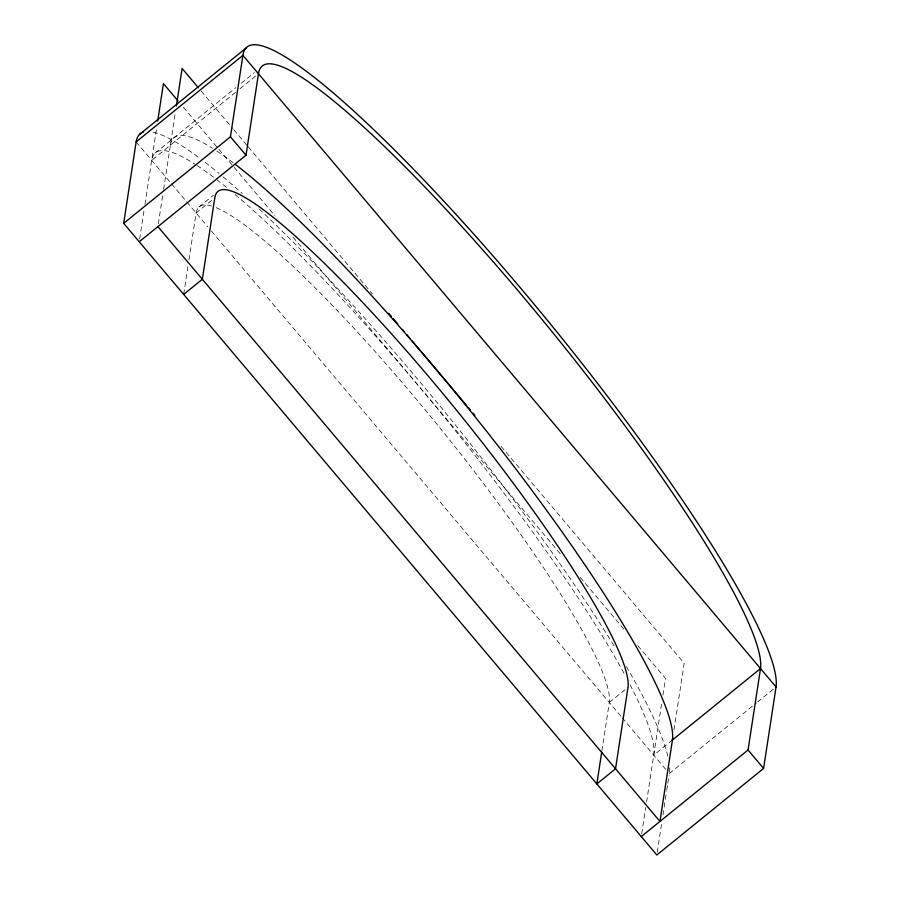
<?xml version="1.0" encoding="UTF-8"?>
<svg xmlns="http://www.w3.org/2000/svg" width="900" height="900" viewBox="0 0 900 900"><rect width="100%" height="100%" fill="white"/><g stroke="black" fill="none" stroke-linecap="round" stroke-linejoin="round"><path stroke-width="0.67" stroke-dasharray="4.5 3.38" d="M139.657 239.018L144.304 208.643M144.968 204.311L156.847 126.619M158.333 223.864L162.799 194.715M163.62 189.349L175.106 114.244M183.656 294.412L187.886 266.794M188.944 259.898L196.121 212.951L214.808 197.809M601.92 750.803L609.311 702.484A323.1 47.689 51 0 0 450.923 441.574A323.1 47.689 51 0 0 214.189 206.899M641.7 833.816L645.739 807.446M646.56 802.058L661.658 703.384M662.94 695.059L665.482 678.42L636.48 644.062M673.976 729.866L684.169 663.266L499.298 444.24M657.248 852.244L661.905 821.869M662.951 814.961L666.551 791.494M666.765 790.11L667.609 784.586M667.811 783.202L669.082 774.923M155.149 153.045L235.766 87.683M241.211 83.272L254.284 72.675M235.586 92.306L151.695 160.312A392.591 57.938 51 0 1 194.816 164.059M239.94 88.774L258.469 73.755M198.968 206.977L213.491 195.188M609.311 702.484L627.998 687.33M672.424 739.969L653.749 755.123A392.591 57.938 51 0 0 630.214 684.956M669.296 773.539L756.45 702.877M757.541 702L776.059 686.981M201.15 91.013L232.864 128.588M233.775 129.668L247.365 145.766M248.276 146.846L372.42 293.929M183.375 107.235L233.213 166.286M234.124 167.355L274.894 215.674M293.029 237.139L560.363 553.871M580.298 577.496L624.701 630.101M136.148 141.896L170.595 182.711M171.506 183.791L207.776 226.755M211.399 231.053L621.236 716.614M622.148 717.683L665.842 769.444M196.121 212.951A323.1 47.689 51 0 1 211.612 206.044M197.066 165.51A392.591 57.938 51 0 1 214.672 178.054M216.787 179.674A392.591 57.938 51 0 1 226.631 187.493M235.114 194.535A392.591 57.938 51 0 1 625.376 675.799M170.381 145.17A392.591 57.938 51 0 1 212.4 148.219M216.754 151.031A392.591 57.938 51 0 1 233.359 162.911M153.045 132.176A416.902 61.526 51 0 1 199.721 158.243M205.268 162.45A416.902 61.526 51 0 1 218.947 173.385M223.042 176.794A416.902 61.526 51 0 1 242.404 193.646M259.132 209.002A416.902 61.526 51 0 1 615.386 648.034M626.411 666.562A416.902 61.526 51 0 1 668.261 758.261M669.555 767.801A416.902 61.526 51 0 1 669.431 772.492"/><path stroke-width="1.35" d="M136.148 141.896L242.91 55.339A416.902 61.526 51 0 1 521.955 289.699A416.902 61.526 51 0 1 776.059 686.981L763.594 768.442L656.831 855L123.683 223.346L136.148 141.896A416.902 61.526 51 0 1 143.201 132.221M157.703 121.073L163.429 83.61L177.93 100.789M176.389 105.919L182.115 68.468L198.428 87.795M123.683 223.346L230.445 136.789L242.91 55.339L776.059 686.981M139.23 241.774L246.004 155.216L258.469 73.755A392.591 57.938 51 0 1 521.224 294.457A392.591 57.938 51 0 1 760.511 668.565L748.046 750.015L641.284 836.572M601.706 752.186L596.846 783.945L615.533 768.791L627.998 687.33A323.1 47.689 51 0 0 431.066 379.44A323.1 47.689 51 0 0 214.808 197.809L202.343 279.259L183.656 294.412M672.705 738.191L659.959 821.43L157.916 226.631M139.815 134.179L246.578 47.621M672.266 740.104L760.511 668.565M388.733 313.256L391.455 316.474M393.266 318.623L397.8 323.989M402.334 329.366L404.145 331.504M406.856 334.733L410.49 339.03M412.301 341.168L466.673 405.596M468.484 407.734L470.295 409.882M473.017 413.111L474.829 415.249M230.445 136.789L246.004 155.216M748.046 750.015L763.594 768.442M235.474 164.52A392.591 57.938 51 0 1 517.477 471.139A392.591 57.938 51 0 1 672.424 739.969"/></g></svg>
